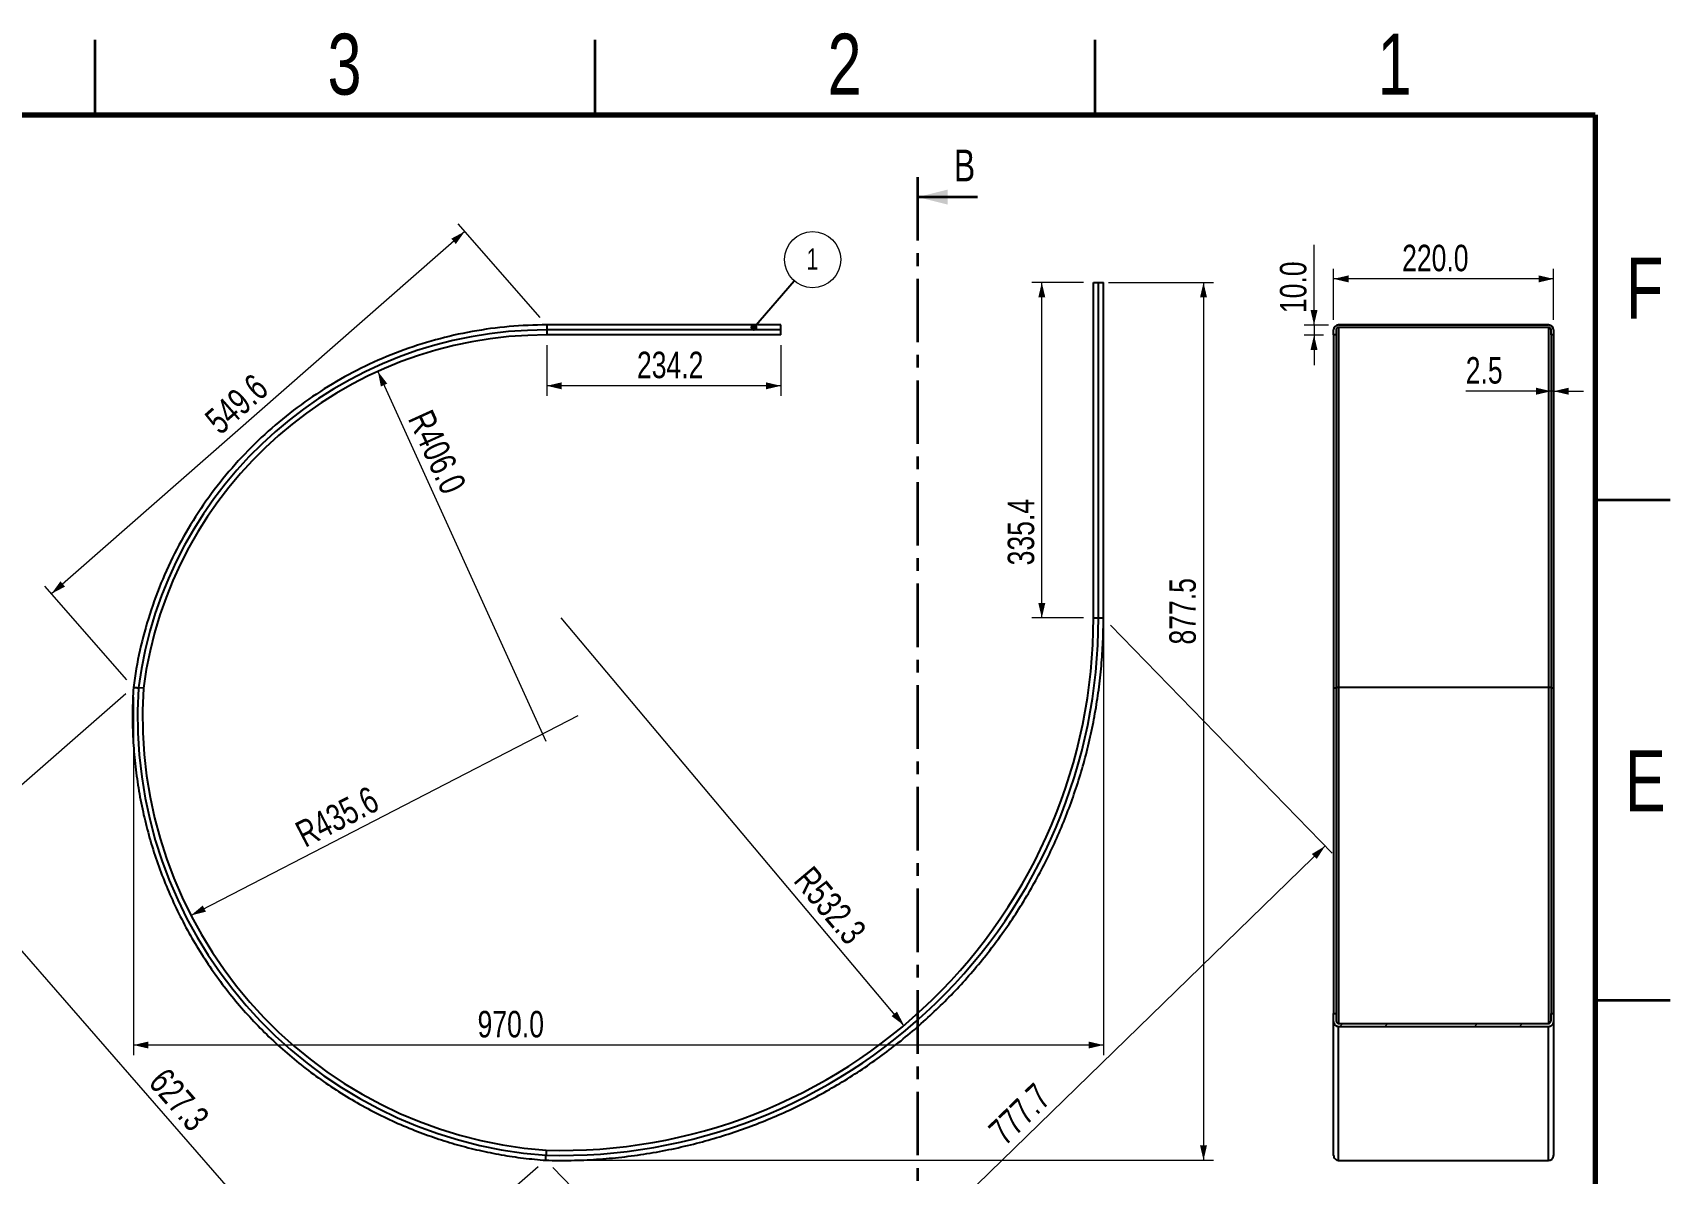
# Paper-space layout 'Sheet3' of a CAD drawing. Header units: millimetres. Extents: x 2 to 418, y 2 to 295.
# Drawn here: x 253.8 to 417.5, y 181.2 to 295.2 of the extents above; entities that cross this region are included whole.
import ezdxf

# ---------------------------------------------------------------- set-up
doc = ezdxf.new("R2010")
doc.units = ezdxf.units.MM
doc.linetypes.add('CENTER', pattern=[10.16, 6.35, -1.27, 1.27, -1.27])
doc.styles.add('SLDTEXTSTYLE0', font='TXT', dxfattribs={"width": 0.75})
doc.dimstyles.new('SLDDIMSTYLE0', dxfattribs={"dimtxt": 2.645833, "dimasz": 1.5, "dimexe": 0, "dimexo": 0.0625, "dimgap": 0.661458, "dimtad": 1, "dimdec": 1, "dimlfac": 10, "dimrnd": 1e-09, "dimzin": 4, "dimdsep": 46, "dimtxsty": 'SLDTEXTSTYLE0', "dimsah": 1, "dimcen": 0.09, "dimadec": 0, "dimazin": 1, "dimtfac": 1, "dimtdec": 1, "dimtofl": 0, "dimtmove": 0, "dimatfit": 3, "dimfxl": 0, "dimfrac": 2, "dimtolj": 1, "dimtzin": 12, "dimarcsym": 0})
doc.dimstyles.new('SLDDIMSTYLE1', dxfattribs={"dimtxt": 0.18, "dimasz": 0.7, "dimexe": 0, "dimexo": 0.0625, "dimgap": 0, "dimtad": 0, "dimtih": 1, "dimtoh": 1, "dimdec": 0, "dimrnd": 1e-09, "dimzin": 0, "dimdsep": 46, "dimtxsty": 'Standard', "dimblk1": 'DOT', "dimblk2": 'DOT', "dimsah": 1, "dimcen": 0.09, "dimadec": 0, "dimazin": 0, "dimtfac": 0.7, "dimtdec": 0, "dimtofl": 0, "dimtmove": 0, "dimatfit": 3, "dimldrblk": 'DOT', "dimfxl": 0, "dimfrac": 2, "dimtolj": 1, "dimtzin": 0, "dimarcsym": 0})
doc.dimstyles.new('SLDDIMSTYLE10', dxfattribs={"dimtxt": 2.645833, "dimasz": 1.5, "dimexe": 0, "dimexo": 0.0625, "dimgap": 0.661458, "dimtad": 1, "dimdec": 1, "dimlfac": 10, "dimrnd": 1e-09, "dimzin": 4, "dimdsep": 46, "dimtxsty": 'SLDTEXTSTYLE0', "dimsah": 1, "dimcen": 0, "dimadec": 0, "dimazin": 1, "dimtfac": 1, "dimtdec": 1, "dimtofl": 0, "dimtmove": 0, "dimatfit": 3, "dimfxl": 0, "dimfrac": 2, "dimtolj": 1, "dimtzin": 12, "dimarcsym": 0})
doc.dimstyles.new('SLDDIMSTYLE12', dxfattribs={"dimtxt": 2.645833, "dimasz": 1.5, "dimexe": 0, "dimexo": 0.0625, "dimgap": 0.661458, "dimtad": 1, "dimdec": 1, "dimlfac": 10, "dimrnd": 1e-09, "dimzin": 12, "dimdsep": 46, "dimtxsty": 'SLDTEXTSTYLE0', "dimsah": 1, "dimcen": 0, "dimadec": 0, "dimazin": 3, "dimtfac": 1, "dimtdec": 1, "dimtofl": 0, "dimtmove": 0, "dimatfit": 3, "dimfxl": 0, "dimfrac": 2, "dimtolj": 1, "dimtzin": 12, "dimarcsym": 0})
doc.dimstyles.new('SLDDIMSTYLE2', dxfattribs={"dimtxt": 2.645833, "dimasz": 1.5, "dimexe": 0, "dimexo": 0.0625, "dimgap": 0.661458, "dimtad": 1, "dimdec": 1, "dimlfac": 10, "dimrnd": 1e-09, "dimzin": 12, "dimdsep": 46, "dimtxsty": 'SLDTEXTSTYLE0', "dimsah": 1, "dimcen": 0.09, "dimadec": 0, "dimazin": 3, "dimtfac": 1, "dimtdec": 1, "dimtofl": 0, "dimtmove": 0, "dimatfit": 3, "dimfxl": 0, "dimfrac": 2, "dimtolj": 1, "dimtzin": 12, "dimarcsym": 0})
doc.dimstyles.new('SLDDIMSTYLE3', dxfattribs={"dimtxt": 2.645833, "dimasz": 1.5, "dimexe": 0, "dimexo": 0.0625, "dimgap": 0.661458, "dimtad": 1, "dimdec": 1, "dimlfac": 10, "dimrnd": 1e-09, "dimzin": 4, "dimdsep": 46, "dimtxsty": 'SLDTEXTSTYLE0', "dimsah": 1, "dimcen": 0.09, "dimadec": 0, "dimazin": 1, "dimtfac": 1, "dimtdec": 1, "dimtmove": 0, "dimatfit": 0, "dimfxl": 0, "dimfrac": 2, "dimtolj": 1, "dimtzin": 12, "dimarcsym": 0})
doc.dimstyles.new('SLDDIMSTYLE8', dxfattribs={"dimtxt": 2.645833, "dimasz": 1.5, "dimexe": 0, "dimexo": 0.0625, "dimgap": 0.661458, "dimtad": 1, "dimdec": 1, "dimlfac": 10, "dimrnd": 1e-09, "dimzin": 12, "dimdsep": 46, "dimtxsty": 'SLDTEXTSTYLE0', "dimsah": 1, "dimcen": 0.09, "dimadec": 0, "dimazin": 3, "dimtfac": 1, "dimtdec": 1, "dimtmove": 0, "dimatfit": 0, "dimfxl": 0, "dimfrac": 2, "dimtolj": 1, "dimtzin": 12, "dimarcsym": 0})

# ---------------------------------------------------------------- blocks, each defined once
blk = doc.blocks.new('_D_54')
at = {"color": 7, "linetype": 'Continuous', "lineweight": 18}
for p, q in [((305.16, 263.99), (305.16, 258.91)), ((328.57, 263.99), (328.57, 258.91)), ((328.57, 259.91), (305.16, 259.91))]:
    blk.add_line(p, q, dxfattribs=at)
for points in [[(305.16, 259.91), (306.66, 259.56), (306.66, 260.26)], [(328.57, 259.91), (327.07, 260.26), (327.07, 259.56)]]:
    blk.add_solid(points, dxfattribs=at)
at = {"color": 7, "linetype": 'Continuous', "lineweight": 18, "insert": (314.18, 263.32), "char_height": 2.646, "attachment_point": 1, "style": 'SLDTEXTSTYLE0'}
blk.add_mtext('234.2', dxfattribs=at)
blk = doc.blocks.new('_D_55')
at = {"color": 7, "linetype": 'Continuous', "lineweight": 18}
blk.add_line((288.27, 261.35), (305.08, 224.39), dxfattribs=at)
blk.add_solid([(288.27, 261.35), (288.57, 259.84), (289.21, 260.13)], dxfattribs=at)
at = {"color": 7, "linetype": 'Continuous', "lineweight": 18, "insert": (293.65, 257.74), "char_height": 2.646, "attachment_point": 1, "rotation": 294.4588, "style": 'SLDTEXTSTYLE0'}
blk.add_mtext('R406.0', dxfattribs=at)
blk = doc.blocks.new('_D_56')
at = {"color": 7, "linetype": 'Continuous', "lineweight": 18}
blk.add_line((269.58, 206.97), (308.3, 226.94), dxfattribs=at)
blk.add_solid([(269.58, 206.97), (271.08, 207.34), (270.76, 207.96)], dxfattribs=at)
at = {"color": 7, "linetype": 'Continuous', "lineweight": 18, "insert": (279.78, 216.06), "char_height": 2.646, "attachment_point": 1, "rotation": 27.289, "style": 'SLDTEXTSTYLE0'}
blk.add_mtext('R435.6', dxfattribs=at)
blk = doc.blocks.new('_D_57')
at = {"color": 7, "linetype": 'Continuous', "lineweight": 18}
blk.add_line((340.88, 195.98), (306.59, 236.7), dxfattribs=at)
blk.add_solid([(340.88, 195.98), (340.18, 197.35), (339.64, 196.9)], dxfattribs=at)
at = {"color": 7, "linetype": 'Continuous', "lineweight": 18, "insert": (331.76, 212.1), "char_height": 2.646, "attachment_point": 1, "rotation": 310.0951, "style": 'SLDTEXTSTYLE0'}
blk.add_mtext('R532.3', dxfattribs=at)
blk = doc.blocks.new('_D_58')
at = {"color": 7, "linetype": 'Continuous', "lineweight": 18}
for p, q in [((358.83, 270.24), (353.66, 270.24)), ((354.66, 236.7), (354.66, 270.24)), ((358.83, 236.7), (353.66, 236.7))]:
    blk.add_line(p, q, dxfattribs=at)
for points in [[(354.66, 270.24), (354.31, 268.74), (355.01, 268.74)], [(354.66, 236.7), (355.01, 238.2), (354.31, 238.2)]]:
    blk.add_solid(points, dxfattribs=at)
at = {"color": 7, "linetype": 'Continuous', "lineweight": 18, "insert": (351.25, 241.96), "char_height": 2.646, "attachment_point": 1, "rotation": 90, "style": 'SLDTEXTSTYLE0'}
blk.add_mtext('335.4', dxfattribs=at)
blk = doc.blocks.new('_D_59')
at = {"color": 7, "linetype": 'Continuous', "lineweight": 18}
for p, q in [((361.33, 270.24), (371.83, 270.24)), ((370.83, 270.24), (370.83, 182.49)), ((306.06, 182.49), (371.83, 182.49))]:
    blk.add_line(p, q, dxfattribs=at)
for points in [[(370.83, 270.24), (370.48, 268.74), (371.18, 268.74)], [(370.83, 182.49), (371.18, 183.99), (370.48, 183.99)]]:
    blk.add_solid(points, dxfattribs=at)
at = {"color": 7, "linetype": 'Continuous', "lineweight": 18, "insert": (367.41, 234.05), "char_height": 2.646, "attachment_point": 1, "rotation": 90, "style": 'SLDTEXTSTYLE0'}
blk.add_mtext('877.5', dxfattribs=at)
blk = doc.blocks.new('_D_60')
at = {"color": 7, "linetype": 'Continuous', "lineweight": 18}
for p, q in [((360.83, 235.7), (360.83, 193.01)), ((263.83, 228.77), (263.83, 193.01)), ((360.83, 194.01), (263.83, 194.01))]:
    blk.add_line(p, q, dxfattribs=at)
for points in [[(263.83, 194.01), (265.33, 193.66), (265.33, 194.36)], [(360.83, 194.01), (359.33, 194.36), (359.33, 193.66)]]:
    blk.add_solid(points, dxfattribs=at)
at = {"color": 7, "linetype": 'Continuous', "lineweight": 18, "insert": (298.24, 197.42), "char_height": 2.646, "attachment_point": 1, "style": 'SLDTEXTSTYLE0'}
blk.add_mtext('970.0', dxfattribs=at)
blk = doc.blocks.new('_D_61')
at = {"color": 7, "linetype": 'Continuous', "lineweight": 18}
for p, q in [((296.96, 275.34), (255.63, 239.12)), ((304.5, 266.75), (296.31, 276.1)), ((263.17, 230.52), (254.97, 239.87))]:
    blk.add_line(p, q, dxfattribs=at)
for points in [[(296.96, 275.34), (295.61, 274.62), (296.07, 274.09)], [(255.63, 239.12), (256.99, 239.84), (256.53, 240.37)]]:
    blk.add_solid(points, dxfattribs=at)
at = {"color": 7, "linetype": 'Continuous', "lineweight": 18, "insert": (270.76, 256.91), "char_height": 2.646, "attachment_point": 1, "rotation": 41.2323, "style": 'SLDTEXTSTYLE0'}
blk.add_mtext('549.6', dxfattribs=at)
blk = doc.blocks.new('_D_62')
at = {"color": 7, "linetype": 'Continuous', "lineweight": 18}
for p, q in [((263.07, 229.11), (243.69, 212.2)), ((285.68, 165.58), (244.44, 212.86)), ((304.31, 181.84), (284.92, 164.93))]:
    blk.add_line(p, q, dxfattribs=at)
for points in [[(244.44, 212.86), (245.16, 211.5), (245.69, 211.96)], [(285.68, 165.58), (284.96, 166.94), (284.43, 166.48)]]:
    blk.add_solid(points, dxfattribs=at)
at = {"color": 7, "linetype": 'Continuous', "lineweight": 18, "insert": (267.22, 191.93), "char_height": 2.646, "attachment_point": 1, "rotation": 311.0978, "style": 'SLDTEXTSTYLE0'}
blk.add_mtext('627.3', dxfattribs=at)
blk = doc.blocks.new('_D_63')
at = {"color": 7, "linetype": 'Continuous', "lineweight": 18}
for p, q in [((361.52, 235.99), (383.68, 213.19)), ((382.99, 213.91), (327.22, 159.7)), ((305.76, 181.78), (327.92, 158.98))]:
    blk.add_line(p, q, dxfattribs=at)
for points in [[(382.99, 213.91), (381.67, 213.11), (382.15, 212.61)], [(327.22, 159.7), (328.54, 160.49), (328.06, 160.99)]]:
    blk.add_solid(points, dxfattribs=at)
at = {"color": 7, "linetype": 'Continuous', "lineweight": 18, "insert": (349.13, 185.75), "char_height": 2.646, "attachment_point": 1, "rotation": 44.1912, "style": 'SLDTEXTSTYLE0'}
blk.add_mtext('777.7', dxfattribs=at)
blk = doc.blocks.new('SW_NOTE_58')
at = {"color": 0, "linetype": 'Continuous', "lineweight": 0}
blk.add_circle((1.84, 2.12), 2.81, dxfattribs=at)
at = {"color": 0, "linetype": 'Continuous', "lineweight": 0, "insert": (1.82, 3.24), "char_height": 2.12, "attachment_point": 2, "style": 'SLDTEXTSTYLE0'}
blk.add_mtext('1', dxfattribs=at)
blk = doc.blocks.new('_DOT')
at = {"color": 0, "linetype": 'ByBlock', "lineweight": -2}
blk.add_line((-0.5, 0), (-1, 0), dxfattribs=at)
at = {"color": 0, "linetype": 'ByBlock', "const_width": 0.5}
blk.add_lwpolyline([(-0.25, 0, 1), (0.25, 0, 1)], format="xyb", close=True, dxfattribs=at)
blk = doc.blocks.new('_D_64')
at = {"color": 7, "linetype": 'Continuous', "lineweight": 18}
for p, q in [((383.84, 266.49), (383.84, 271.6)), ((405.84, 270.6), (383.84, 270.6)), ((405.84, 266.49), (405.84, 271.6))]:
    blk.add_line(p, q, dxfattribs=at)
for points in [[(383.84, 270.6), (385.34, 270.25), (385.34, 270.95)], [(405.84, 270.6), (404.34, 270.95), (404.34, 270.25)]]:
    blk.add_solid(points, dxfattribs=at)
at = {"color": 7, "linetype": 'Continuous', "lineweight": 18, "insert": (390.69, 274.01), "char_height": 2.646, "attachment_point": 1, "style": 'SLDTEXTSTYLE0'}
blk.add_mtext('220.0', dxfattribs=at)
blk = doc.blocks.new('_D_65')
at = {"color": 7, "linetype": 'Continuous', "lineweight": 18}
for p, q in [((381.88, 265.99), (381.88, 274.02)), ((383.34, 265.99), (380.88, 265.99)), ((381.88, 265.99), (381.88, 264.99)), ((382.84, 264.99), (380.88, 264.99)), ((381.88, 264.99), (381.88, 261.99))]:
    blk.add_line(p, q, dxfattribs=at)
for points in [[(381.88, 265.99), (382.23, 267.49), (381.53, 267.49)], [(381.88, 264.99), (381.53, 263.49), (382.23, 263.49)]]:
    blk.add_solid(points, dxfattribs=at)
at = {"color": 7, "linetype": 'Continuous', "lineweight": 18, "insert": (378.47, 267.18), "char_height": 2.646, "attachment_point": 1, "rotation": 90, "style": 'SLDTEXTSTYLE0'}
blk.add_mtext('10.0', dxfattribs=at)
blk = doc.blocks.new('_D_66')
at = {"color": 7, "linetype": 'Continuous', "lineweight": 18}
for p, q in [((405.59, 263.99), (405.59, 258.37)), ((405.84, 263.99), (405.84, 258.37)), ((405.59, 259.37), (397.05, 259.37)), ((405.84, 259.37), (405.59, 259.37)), ((405.84, 259.37), (408.84, 259.37))]:
    blk.add_line(p, q, dxfattribs=at)
for points in [[(405.59, 259.37), (404.09, 259.72), (404.09, 259.02)], [(405.84, 259.37), (407.34, 259.02), (407.34, 259.72)]]:
    blk.add_solid(points, dxfattribs=at)
at = {"color": 7, "linetype": 'Continuous', "lineweight": 18, "insert": (397.05, 262.78), "char_height": 2.646, "attachment_point": 1, "style": 'SLDTEXTSTYLE0'}
blk.add_mtext('2.5', dxfattribs=at)

psp = doc.layouts.new('Sheet3')

# ---------------------------------------------------------------- hatches: boundary and pattern name
at = {"linetype": 'Continuous', "lineweight": 18}
h = psp.add_hatch(dxfattribs=at)
h.set_pattern_fill('ANSI32', angle=3e-322, style=0)
edge = h.paths.add_edge_path(flags=0)
edge.add_line((383.8357, 197.1739), (383.8357, 196.5031))
edge.add_spline(control_points=[(383.8357, 196.5031), (383.8357, 196.4325), (383.8441, 196.3612), (383.8613, 196.2925), (383.8809, 196.2139), (383.9125, 196.1369), (383.9564, 196.0688), (383.99, 196.0169), (384.0316, 195.969), (384.0801, 195.9307), (384.1161, 195.9022), (384.1567, 195.8785), (384.1997, 195.8624), (384.2429, 195.8462), (384.2896, 195.8374), (384.3357, 195.8374)], knot_values=[0, 0, 0, 0, 0.00212273, 0.00212273, 0.00212273, 0.0045657, 0.0045657, 0.0045657, 0.00642401, 0.00642401, 0.00642401, 0.00779983, 0.00779983, 0.00779983, 0.00918494, 0.00918494, 0.00918494, 0.00918494], weights=[1, 1, 1, 1, 1, 1, 1, 1, 1, 1, 1, 1, 1, 1, 1, 1], degree=3, periodic=0)
edge.add_line((384.3357, 195.8374), (405.3357, 195.8374))
edge.add_spline(control_points=[(405.3357, 195.8374), (405.374, 195.8374), (405.4126, 195.8434), (405.4492, 195.8547), (405.4947, 195.8688), (405.538, 195.8914), (405.5765, 195.9195), (405.6237, 195.954), (405.665, 195.9975), (405.6989, 196.0451), (405.7436, 196.1079), (405.7769, 196.1796), (405.7993, 196.2533), (405.8237, 196.3339), (405.8357, 196.4191), (405.8357, 196.5033)], knot_values=[0, 0, 0, 0, 0.0011478, 0.0011478, 0.0011478, 0.00258162, 0.00258162, 0.00258162, 0.00434428, 0.00434428, 0.00434428, 0.00667201, 0.00667201, 0.00667201, 0.0092147, 0.0092147, 0.0092147, 0.0092147], weights=[1, 1, 1, 1, 1, 1, 1, 1, 1, 1, 1, 1, 1, 1, 1, 1], degree=3, periodic=0)
edge.add_line((405.8357, 196.5033), (405.8357, 197.1739))
edge.add_line((405.8357, 197.1739), (405.5857, 197.1739))
edge.add_line((405.5857, 197.1739), (405.5857, 196.5031))
edge.add_spline(control_points=[(405.5857, 196.5031), (405.5857, 196.5011), (405.5857, 196.4992), (405.5857, 196.4972), (405.5851, 196.4572), (405.5792, 196.4169), (405.5677, 196.3786), (405.5563, 196.341), (405.5393, 196.3045), (405.5164, 196.2726), (405.498, 196.2468), (405.4752, 196.2235), (405.449, 196.2057), (405.4449, 196.203), (405.4407, 196.2003), (405.4365, 196.1979), (405.4183, 196.1872), (405.3982, 196.179), (405.3776, 196.1743), (405.3639, 196.1712), (405.3498, 196.1696), (405.3357, 196.1696)], knot_values=[0.01522438, 0.01522438, 0.01522438, 0.01522438, 0.01528435, 0.01528435, 0.01528435, 0.01650336, 0.01650336, 0.01650336, 0.01770292, 0.01770292, 0.01770292, 0.01867005, 0.01867005, 0.01867005, 0.01881737, 0.01881737, 0.01881737, 0.01945851, 0.01945851, 0.01945851, 0.01988546, 0.01988546, 0.01988546, 0.01988546], weights=[1, 1, 1, 1, 1, 1, 1, 1, 1, 1, 1, 1, 1, 1, 1, 1, 1, 1, 1, 1, 1, 1], degree=3, periodic=0)
edge.add_line((405.3357, 196.1696), (384.3357, 196.1696))
edge.add_spline(control_points=[(384.3357, 196.1696), (384.3223, 196.1696), (384.3089, 196.171), (384.2959, 196.1738), (384.2693, 196.1796), (384.2435, 196.1912), (384.2211, 196.2066), (384.1975, 196.2228), (384.1767, 196.2436), (384.1594, 196.2664), (384.1368, 196.2964), (384.1195, 196.3309), (384.1076, 196.3665), (384.0929, 196.4102), (384.0857, 196.457), (384.0857, 196.5031)], knot_values=[0.01794605, 0.01794605, 0.01794605, 0.01794605, 0.01834463, 0.01834463, 0.01834463, 0.01916086, 0.01916086, 0.01916086, 0.02001693, 0.02001693, 0.02001693, 0.02114231, 0.02114231, 0.02114231, 0.0225284, 0.0225284, 0.0225284, 0.0225284], weights=[1, 1, 1, 1, 1, 1, 1, 1, 1, 1, 1, 1, 1, 1, 1, 1], degree=3, periodic=0)
edge.add_line((384.0857, 196.5031), (384.0857, 197.1739))
edge.add_line((384.0857, 197.1739), (383.8357, 197.1739))

# ---------------------------------------------------------------- linework, layer by layer
at = {"color": 7, "linetype": 'Continuous', "lineweight": 35}
for p, q in [((260, 287), (260, 294.5)), ((310, 287), (310, 294.5)), ((360, 287), (360, 294.5)), ((348.2456, 278.7752), (342.2456, 278.7752)), ((410, 248.5), (417.5, 248.5)), ((410, 198.5), (417.5, 198.5))]:
    psp.add_line(p, q, dxfattribs=at)
at = {"color": 7, "linetype": 'Continuous', "lineweight": 70}
for p, q in [((10, 287), (410, 287)), ((410, 287), (410, 10))]:
    psp.add_line(p, q, dxfattribs=at)
at = {"color": 7, "linetype": 'CENTER', "lineweight": 35}
psp.add_line((342.2456, 280.7752), (342.2456, 171.9369), dxfattribs=at)
at = {"color": 7, "linetype": 'Continuous', "lineweight": 25}
for p, q in [((359.8251, 236.7029), (359.8251, 270.2425)), ((359.8251, 270.2425), (360.3251, 270.2425)), ((360.3251, 236.7029), (360.3251, 270.2425)), ((360.3251, 270.2425), (360.8251, 270.2425)), ((360.8251, 236.7029), (360.8251, 270.2425)), ((305.1598, 265.4933), (305.1593, 265.4933)), ((305.1598, 265.4933), (305.1593, 264.9933)), ((328.575, 265.4933), (305.1598, 265.4933)), ((328.575, 265.9933), (305.1603, 265.9933)), ((328.575, 265.4933), (328.575, 265.9933)), ((328.575, 264.9933), (328.575, 265.4933)), ((383.8357, 264.9933), (383.8357, 265.4933)), ((384.0857, 265.4933), (384.0857, 264.9933)), ((405.3357, 265.9933), (384.3357, 265.9933)), ((384.3357, 265.9933), (405.3357, 265.9933)), ((405.3357, 265.7433), (384.3357, 265.7433)), ((405.5857, 264.9933), (405.5857, 265.4933)), ((405.8357, 265.4933), (405.8357, 264.9933)), ((305.1593, 264.9933), (305.1583, 264.9933)), ((328.575, 264.9933), (305.1593, 264.9933)), ((384.0857, 264.9933), (383.8357, 264.9933)), ((383.8357, 264.9933), (383.8357, 229.6702)), ((384.0857, 264.9933), (384.0857, 229.6702)), ((405.8357, 264.9933), (405.5857, 264.9933)), ((405.5857, 264.9933), (405.5857, 229.6702)), ((405.8357, 264.9933), (405.8357, 229.6702)), ((359.8251, 236.7029), (360.3251, 236.7029)), ((360.3251, 236.7029), (360.8251, 236.7029)), ((264.3239, 229.7184), (264.3216, 229.6819)), ((264.3286, 229.7547), (264.3239, 229.7184)), ((264.8218, 229.6702), (264.3239, 229.7184)), ((384.0857, 229.6702), (383.8357, 229.6702)), ((383.8357, 229.6702), (383.8357, 197.1739)), ((384.0857, 229.6702), (384.0857, 197.1739)), ((405.3357, 229.7425), (384.3357, 229.7425)), ((405.8357, 229.6702), (405.5857, 229.6702)), ((405.5857, 229.6702), (405.5857, 197.1739)), ((405.8357, 229.6702), (405.8357, 197.1739)), ((383.8357, 197.1739), (384.0857, 197.1739)), ((383.8357, 196.5031), (383.8357, 197.1739)), ((383.8357, 182.9806), (383.8357, 196.5032)), ((384.0857, 197.1739), (384.0857, 196.5031)), ((405.5857, 196.5031), (405.5857, 197.1739)), ((405.5857, 197.1739), (405.8357, 197.1739)), ((405.8357, 197.1739), (405.8357, 196.5031)), ((405.8357, 196.5032), (405.8357, 182.9711)), ((384.3357, 196.1696), (405.3357, 196.1696)), ((405.3357, 195.8374), (384.3357, 195.8374)), ((305.1129, 183.4917), (305.0876, 182.9922)), ((305.0565, 182.9944), (305.0876, 182.9922)), ((405.3667, 182.498), (405.3357, 182.4927))]:
    psp.add_line(p, q, dxfattribs=at)
at = {"color": 8, "linetype": 'Continuous', "lineweight": 25}
for p, q in [((384.3357, 265.9933), (384.3357, 265.9913)), ((405.3357, 265.9933), (405.3357, 265.9913)), ((384.3357, 229.7425), (384.3357, 196.1615)), ((405.3357, 229.7425), (405.3357, 196.1696))]:
    psp.add_line(p, q, dxfattribs=at)
at = {"color": 7, "linetype": 'Continuous', "lineweight": 25, "flags": 128}
for points in [[(305.1603, 265.9933), (305.1603, 265.9857), (305.1602, 265.9631), (305.1602, 265.9263), (305.1601, 265.8763), (305.1601, 265.8146), (305.16, 265.7433), (305.1599, 265.6643), (305.1599, 265.5801), (305.1598, 265.4933)], [(305.0876, 182.9922), (305.0915, 182.9921), (305.0954, 182.9919), (305.0993, 182.9918), (305.1032, 182.9917), (305.1071, 182.9916), (305.111, 182.9915), (305.1148, 182.9914), (305.1187, 182.9913)]]:
    psp.add_lwpolyline(points, dxfattribs=at)
at = {"color": 7, "linetype": 'Continuous', "lineweight": 25}
for centre, radius, start, end in [((305.0769, 224.394), 41.0993, 89.885165, 172.505412), ((384.3357, 265.4933), 0.5, 90, 180), ((384.3357, 265.4933), 0.25, 90, 180), ((405.3357, 265.4933), 0.5, 0, 90), ((405.3357, 265.4933), 0.25, 0, 90), ((305.0769, 224.394), 40.5993, 89.885165, 172.532857), ((306.5932, 236.7029), 53.2319, 268.406417, 0), ((306.5932, 236.7029), 53.7319, 268.427528, 0), ((308.2988, 226.9378), 44.0628, 176.429447, 265.780149), ((308.2988, 226.9378), 43.5628, 176.403849, 265.805892)]:
    psp.add_arc(centre, radius, start, end, dxfattribs=at)
for points, knots in [([(305.1603, 265.9933), (303.9094, 265.9958), (302.6585, 265.9418), (300.1666, 265.7215), (298.9256, 265.555), (295.2326, 264.8891), (292.8109, 264.2225), (288.1262, 262.4655), (285.8634, 261.3751), (281.57, 258.8061), (279.5396, 257.3274), (275.7768, 254.0296), (274.0447, 252.2106), (270.9347, 248.2912), (269.5571, 246.1909), (267.2009, 241.7771), (266.2224, 239.4637), (265.078, 235.89), (264.7503, 234.6816), (264.205, 232.24), (263.9875, 231.007), (263.8259, 229.7666)], [0, 0, 0, 0, 0.0625, 0.0625, 0.125, 0.125, 0.25, 0.25, 0.375, 0.375, 0.5, 0.5, 0.625, 0.625, 0.75, 0.75, 0.875, 0.875, 0.9375, 0.9375, 1, 1, 1, 1]), ([(305.0624, 182.4927), (305.9084, 182.4802), (307.6005, 182.4553), (310.1374, 182.5686), (312.6662, 182.7919), (315.1818, 183.1355), (317.6785, 183.5959), (320.1039, 184.1619), (322.4544, 184.8242), (324.7276, 185.5742), (326.9655, 186.4239), (329.1636, 187.3717), (331.3177, 188.4155), (333.4239, 189.5531), (335.4778, 190.7824), (337.4753, 192.1014), (339.4127, 193.5073), (341.2751, 194.9883), (343.0604, 196.5398), (344.7663, 198.1574), (346.4004, 199.8477), (347.9692, 201.6177), (349.4682, 203.4656), (350.8929, 205.3892), (352.2311, 207.374), (353.4803, 209.4159), (354.6315, 211.4983), (355.6843, 213.6163), (356.6386, 215.7648), (357.4986, 217.9529), (358.2683, 220.1912), (358.9439, 222.4763), (359.5219, 224.8046), (359.9961, 227.1563), (360.3661, 229.5266), (360.6292, 231.9109), (360.7944, 234.3045), (360.8148, 235.9035), (360.8251, 236.7029)], [0, 0, 0, 0, 0.0292693, 0.05853846, 0.08780752, 0.11707652, 0.14634558, 0.17561464, 0.20321151, 0.23080832, 0.25840516, 0.28600196, 0.31359881, 0.34119565, 0.36879242, 0.39638925, 0.42398608, 0.45158293, 0.47868705, 0.50579114, 0.53289521, 0.55999931, 0.58759621, 0.615193, 0.64278981, 0.67038662, 0.69798348, 0.72508758, 0.75219169, 0.77929577, 0.80639987, 0.83405707, 0.86171421, 0.88937134, 0.91702839, 0.9446855, 0.97234269, 1, 1, 1, 1]), ([(263.8259, 229.7666), (263.7871, 228.9527), (263.7094, 227.3248), (263.7628, 224.8796), (263.9406, 222.4412), (264.2544, 220.0162), (264.6975, 217.6263), (265.2663, 215.2782), (265.9563, 212.978), (266.7695, 210.7185), (267.7095, 208.4909), (268.7762, 206.3029), (269.9695, 204.1626), (271.2789, 202.0912), (272.6999, 200.0948), (274.2283, 198.1794), (275.8599, 196.351), (277.5895, 194.615), (279.4117, 192.9765), (281.3211, 191.4406), (283.3122, 190.0122), (285.3787, 188.6952), (287.5144, 187.4935), (289.7129, 186.4112), (291.9051, 185.4781), (294.079, 184.6848), (296.2252, 184.0222), (298.4021, 183.4682), (300.6042, 183.0266), (302.8252, 182.6883), (304.3167, 182.5579), (305.0624, 182.4927)], [0, 0, 0, 0, 0.03512326, 0.070246368, 0.105369353, 0.140492365, 0.175615387, 0.210111459, 0.244607428, 0.279103374, 0.313599431, 0.34879924, 0.383999036, 0.41919882, 0.454398726, 0.489598514, 0.524798303, 0.559998177, 0.595197949, 0.630397794, 0.665597549, 0.700797453, 0.735997234, 0.771197068, 0.806396862, 0.838664046, 0.870931185, 0.903198302, 0.935465428, 0.967732655, 1, 1, 1, 1]), ([(263.8259, 229.7666), (263.8314, 229.7661), (263.8424, 229.765), (263.9282, 229.7567), (264.0545, 229.7445), (264.1859, 229.7318), (264.2755, 229.7231), (264.3105, 229.7197), (264.3197, 229.7188), (264.3221, 229.7186), (264.3239, 229.7184)], [0, 0, 0, 0, 0.21451211, 0.42902186, 0.64358346, 0.8582585, 0.96448946, 0.99095977, 0.99300363, 1, 1, 1, 1]), ([(384.3357, 229.7425), (384.3076, 229.7422), (384.2514, 229.7417), (384.1766, 229.7376), (384.1197, 229.7314), (384.0914, 229.7248), (384.0858, 229.7203), (384.0857, 229.7185), (384.0857, 229.7184)], [0, 0, 0, 0, 0.21453662, 0.42906969, 0.64365339, 0.85835224, 0.99010865, 1, 1, 1, 1]), ([(405.5857, 229.7184), (405.5857, 229.7185), (405.5856, 229.7203), (405.58, 229.7248), (405.5517, 229.7314), (405.4948, 229.7376), (405.42, 229.7417), (405.3638, 229.7422), (405.3357, 229.7425)], [0, 0, 0, 0, 0.00989135, 0.14164776, 0.35634661, 0.57093031, 0.78546338, 1, 1, 1, 1]), ([(384.3357, 195.8374), (384.2968, 195.8374), (384.2591, 195.8433), (384.204, 195.8604), (384.1858, 195.8675), (384.151, 195.8838), (384.1343, 195.8932), (384.0858, 195.9243), (384.0559, 195.9493), (384.0027, 196.0041), (383.979, 196.0342), (383.9157, 196.1313), (383.8859, 196.2015), (383.8556, 196.3128), (383.8481, 196.3506), (383.8382, 196.4265), (383.8357, 196.4647), (383.8357, 196.5033)], [0, 0, 0, 0, 0.125, 0.125, 0.1875, 0.1875, 0.25, 0.25, 0.375, 0.375, 0.5, 0.5, 0.75, 0.75, 0.875, 0.875, 1, 1, 1, 1]), ([(384.0857, 196.5031), (384.0857, 196.4646), (384.0905, 196.4267), (384.1056, 196.3712), (384.1119, 196.3528), (384.1273, 196.3177), (384.1362, 196.3008), (384.1571, 196.2686), (384.1692, 196.2532), (384.1958, 196.2256), (384.2107, 196.2132), (384.2432, 196.1923), (384.2605, 196.184), (384.288, 196.1755), (384.2975, 196.1732), (384.3166, 196.1703), (384.3261, 196.1696), (384.3357, 196.1696)], [0, 0, 0, 0, 0.25, 0.25, 0.375, 0.375, 0.5, 0.5, 0.625, 0.625, 0.75, 0.75, 0.875, 0.875, 0.9375, 0.9375, 1, 1, 1, 1]), ([(405.8357, 196.5033), (405.8357, 196.4262), (405.826, 196.3505), (405.7958, 196.2392), (405.7831, 196.2028), (405.7526, 196.1329), (405.7347, 196.0992), (405.7033, 196.0509), (405.692, 196.0351), (405.6681, 196.005), (405.6555, 195.9906), (405.629, 195.9631), (405.6149, 195.9501), (405.5853, 195.9256), (405.5697, 195.9141), (405.5211, 195.8829), (405.4866, 195.8663), (405.4125, 195.8433), (405.3745, 195.8374), (405.3357, 195.8374)], [0, 0, 0, 0, 0.25, 0.25, 0.375, 0.375, 0.5, 0.5, 0.5625, 0.5625, 0.625, 0.625, 0.6875, 0.6875, 0.75, 0.75, 0.875, 0.875, 1, 1, 1, 1]), ([(405.3357, 196.1696), (405.3549, 196.1696), (405.3742, 196.1726), (405.411, 196.184), (405.4285, 196.1924), (405.4611, 196.2135), (405.4758, 196.2259), (405.5023, 196.2533), (405.5143, 196.2686), (405.5352, 196.3008), (405.5441, 196.3177), (405.5594, 196.3527), (405.5657, 196.3709), (405.5808, 196.4266), (405.5857, 196.4646), (405.5857, 196.5031)], [0, 0, 0, 0, 0.125, 0.125, 0.25, 0.25, 0.375, 0.375, 0.5, 0.5, 0.625, 0.625, 0.75, 0.75, 1, 1, 1, 1]), ([(305.0624, 182.4927), (305.0627, 182.4982), (305.0632, 182.5092), (305.0676, 182.5953), (305.074, 182.722), (305.0806, 182.8539), (305.0852, 182.9438), (305.0869, 182.9784), (305.0874, 182.9876), (305.0875, 182.9899), (305.0876, 182.9922)], [0, 0, 0, 0, 0.21459187, 0.4291829, 0.64379924, 0.85846598, 0.96466556, 0.99112622, 0.99146968, 1, 1, 1, 1]), ([(383.8357, 182.9806), (383.8424, 182.9172), (383.8561, 182.7871), (383.9728, 182.6128), (384.1451, 182.4944), (384.2732, 182.4799), (384.3357, 182.4727)], [0, 0, 0, 0, 0.24333861, 0.49954647, 0.75598483, 1, 1, 1, 1]), ([(405.3357, 182.4967), (405.3878, 182.494), (405.492, 182.4887), (405.648, 182.5664), (405.7713, 182.7037), (405.8061, 182.8234), (405.8235, 182.8832)], [0, 0, 0, 0, 0.24995894, 0.50045931, 0.75064142, 1, 1, 1, 1]), ([(405.8235, 182.8824), (405.8275, 182.9004), (405.8306, 182.9186), (405.8347, 182.9553), (405.8357, 182.9739), (405.8357, 182.9922)], [0, 0, 0, 0, 0.5, 0.5, 1, 1, 1, 1])]:
    psp.add_open_spline(points, degree=3, knots=knots, dxfattribs=at)
at = {"color": 8, "linetype": 'Continuous', "lineweight": 25}
for points, knots in [([(384.3357, 265.7413), (384.3357, 265.7327), (384.3357, 265.7151), (384.3357, 265.5556), (384.3357, 265.2966), (384.3357, 264.9303), (384.3357, 264.4632), (384.3357, 263.898), (384.3357, 263.2386), (384.3357, 262.4826), (384.3357, 261.6266), (384.3357, 260.6704), (384.3357, 259.6142), (384.3357, 258.467), (384.3357, 257.232), (384.3357, 255.9123), (384.3357, 254.5112), (384.3357, 253.0324), (384.3357, 251.4799), (384.3357, 249.8574), (384.3357, 248.1692), (384.3357, 246.4196), (384.3357, 244.6134), (384.3357, 242.7549), (384.3357, 240.7855), (384.3357, 238.705), (384.3357, 236.5149), (384.3357, 234.2866), (384.3357, 232.0287), (384.3357, 230.5046), (384.3357, 229.7425)], [0, 0, 0, 0, 0.03377359, 0.06894612, 0.10411856, 0.13929105, 0.17446349, 0.20900807, 0.24355259, 0.27809706, 0.31264161, 0.34789106, 0.38314037, 0.41838971, 0.45363912, 0.48888847, 0.52413784, 0.55938726, 0.5946366, 0.62988597, 0.66513534, 0.70038471, 0.73563411, 0.77088346, 0.80613282, 0.84490629, 0.88367969, 0.92245293, 0.96122631, 1, 1, 1, 1]), ([(405.3357, 265.7413), (405.3357, 265.7327), (405.3357, 265.7151), (405.3357, 265.5556), (405.3357, 265.2966), (405.3357, 264.9303), (405.3357, 264.4632), (405.3357, 263.898), (405.3357, 263.2386), (405.3357, 262.4826), (405.3357, 261.6266), (405.3357, 260.6704), (405.3357, 259.6142), (405.3357, 258.467), (405.3357, 257.232), (405.3357, 255.9123), (405.3357, 254.5112), (405.3357, 253.0324), (405.3357, 251.4799), (405.3357, 249.8574), (405.3357, 248.1692), (405.3357, 246.4196), (405.3357, 244.6134), (405.3357, 242.7549), (405.3357, 240.7855), (405.3357, 238.705), (405.3357, 236.5149), (405.3357, 234.2866), (405.3357, 232.0287), (405.3357, 230.5046), (405.3357, 229.7425)], [0, 0, 0, 0, 0.03377359, 0.06894612, 0.10411856, 0.13929105, 0.17446349, 0.20900807, 0.24355259, 0.27809706, 0.31264161, 0.34789106, 0.38314037, 0.41838971, 0.45363912, 0.48888847, 0.52413784, 0.55938726, 0.5946366, 0.62988597, 0.66513534, 0.70038471, 0.73563411, 0.77088346, 0.80613282, 0.84490629, 0.88367969, 0.92245293, 0.96122631, 1, 1, 1, 1]), ([(384.3357, 182.4832), (384.3357, 182.4815), (384.3357, 182.4725), (384.3357, 182.5731), (384.3357, 182.7899), (384.3357, 183.1346), (384.3357, 183.591), (384.3357, 184.1592), (384.3357, 184.8345), (384.3357, 185.619), (384.3357, 186.5175), (384.3357, 187.5307), (384.3357, 188.6585), (384.3357, 189.8918), (384.3357, 191.2274), (384.3357, 192.6648), (384.3357, 194.1925), (384.3357, 195.2891), (384.3357, 195.8374)], [0, 0, 0, 0, 0.014984235, 0.080898804, 0.146813023, 0.212727217, 0.278641431, 0.343378923, 0.408116449, 0.472853829, 0.53759126, 0.603649605, 0.669708101, 0.735766456, 0.801824838, 0.867883167, 0.933941593, 1, 1, 1, 1]), ([(405.3357, 182.5076), (405.3357, 182.5286), (405.3357, 182.5778), (405.3357, 182.7941), (405.3357, 183.1334), (405.3357, 183.5913), (405.3357, 184.1592), (405.3357, 184.8345), (405.3357, 185.619), (405.3357, 186.5175), (405.3357, 187.5307), (405.3357, 188.6585), (405.3357, 189.8918), (405.3357, 191.2274), (405.3357, 192.6648), (405.3357, 194.1925), (405.3357, 195.2891), (405.3357, 195.8374)], [0, 0, 0, 0, 0.05066491, 0.11874739, 0.18682983, 0.2549123, 0.32177933, 0.3886464, 0.45551332, 0.5223803, 0.59061163, 0.65884313, 0.72707448, 0.79530585, 0.86353718, 0.9317686, 1, 1, 1, 1])]:
    psp.add_open_spline(points, degree=3, knots=knots, dxfattribs=at)
at = {"color": 7, "linetype": 'Continuous', "lineweight": 25}
psp.add_open_spline([(384.3357, 182.4711), (387.8357, 182.4711), (394.8357, 182.4711), (401.8357, 182.4711), (405.3357, 182.4711)], degree=3, dxfattribs=at)
at = {"color": 7, "linetype": 'Continuous', "lineweight": 35}
psp.add_solid([(342.2456, 278.7752), (345.2456, 278.0252), (345.2456, 279.5252)], dxfattribs=at)

# ---------------------------------------------------------------- block references
at = {"color": 7, "linetype": 'Continuous', "lineweight": 0}
psp.add_blockref('SW_NOTE_58', (329.905, 270.402), dxfattribs=at)

# ---------------------------------------------------------------- texts
at = {"color": 7, "linetype": 'Continuous', "lineweight": 0, "char_height": 6.096, "attachment_point": 2, "style": 'SLDTEXTSTYLE0'}
for s, insert in [('3', (284.9386, 295.1137)), ('2', (334.9386, 295.1137)), ('1', (389.9386, 295.1137)), ('F', (414.9365, 272.7257)), ('E', (415.0106, 223.4757))]:
    psp.add_mtext(s, dxfattribs=dict(at, insert=insert))
at = {"color": 7, "linetype": 'Continuous', "insert": (345.8711, 283.5241), "char_height": 3.175, "attachment_point": 1, "style": 'SLDTEXTSTYLE0'}
psp.add_mtext('B', dxfattribs=at)

# ---------------------------------------------------------------- dimensions: what is measured, and where the dimension line sits
at = {"color": 7, "linetype": 'Continuous', "lineweight": 18}
for base, p1, p2, angle, dimstyle, picture, middle in [((255.6301, 239.118), (305.1603, 265.9933), (263.8259, 229.7666), 41.232292, 'SLDDIMSTYLE2', '_D_61', (276.3132, 257.2452)), ((381.8762, 264.9933), (384.3357, 265.9933), (383.8357, 264.9933), 90, 'SLDDIMSTYLE3', '_D_65', (381.8762, 270.6025)), ((370.8253, 182.4927), (360.3251, 270.2425), (305.0624, 182.4927), 90, 'SLDDIMSTYLE2', '_D_59', (370.8253, 238.4508)), ((354.6644, 270.2425), (359.8251, 236.7029), (359.8251, 270.2425), 90, 'SLDDIMSTYLE2', '_D_58', (354.6644, 246.3561)), ((327.2237, 159.6968), (360.8251, 236.7029), (305.0624, 182.4927), 44.191231, 'SLDDIMSTYLE2', '_D_63', (354.6644, 186.3736)), ((244.4417, 212.858), (305.0624, 182.4927), (263.8259, 229.7666), 311.097761, 'SLDDIMSTYLE2', '_D_62', (267.5437, 186.3736))]:
    dim = psp.add_linear_dim(base=base, p1=p1, p2=p2, angle=angle, dimstyle=dimstyle, dxfattribs=at)
    dim.commit()
    dim.dimension.update_dxf_attribs({"geometry": picture, "text_midpoint": middle, "dimtype": 160})
for base, p1, p2, dimstyle, picture, middle in [((383.8357, 270.6025), (405.8357, 265.4933), (383.8357, 265.4933), 'SLDDIMSTYLE0', '_D_64', (395.0864, 270.6025)), ((305.1593, 259.9118), (328.575, 264.9933), (305.1593, 264.9933), 'SLDDIMSTYLE2', '_D_54', (318.5761, 259.9118)), ((405.5857, 259.3733), (405.8357, 264.9933), (405.5857, 264.9933), 'SLDDIMSTYLE8', '_D_66', (399.4958, 259.3733)), ((263.8259, 194.0103), (360.8251, 236.7029), (263.8259, 229.7666), 'SLDDIMSTYLE0', '_D_60', (302.636, 194.0103))]:
    dim = psp.add_linear_dim(base=base, p1=p1, p2=p2, dimstyle=dimstyle, dxfattribs=at)
    dim.commit()
    dim.dimension.update_dxf_attribs({"geometry": picture, "text_midpoint": middle, "dimtype": 160})
for center, mpoint, dimstyle, picture, middle in [((305.0769, 224.394), (288.2672, 261.3499), 'SLDDIMSTYLE10', '_D_55', (292.7849, 251.4177)), ((306.5932, 236.7029), (340.8776, 195.9818), 'SLDDIMSTYLE12', '_D_57', (332.714, 205.6781)), ((308.2988, 226.9378), (269.5844, 206.9652), 'SLDDIMSTYLE12', '_D_56', (286.1249, 215.4984))]:
    dim = psp.add_radius_dim(center=center, mpoint=mpoint, dimstyle=dimstyle, dxfattribs=at)
    dim.commit()
    dim.dimension.update_dxf_attribs({"geometry": picture, "text_midpoint": middle, "dimtype": 164})

# ---------------------------------------------------------------- leaders
at = {"color": 7, "linetype": 'Continuous', "lineweight": 0}
psp.add_leader([(325.8741, 265.7533), (329.905, 270.402)], dimstyle='SLDDIMSTYLE1', dxfattribs=at)

doc.saveas('drawing.dxf')
